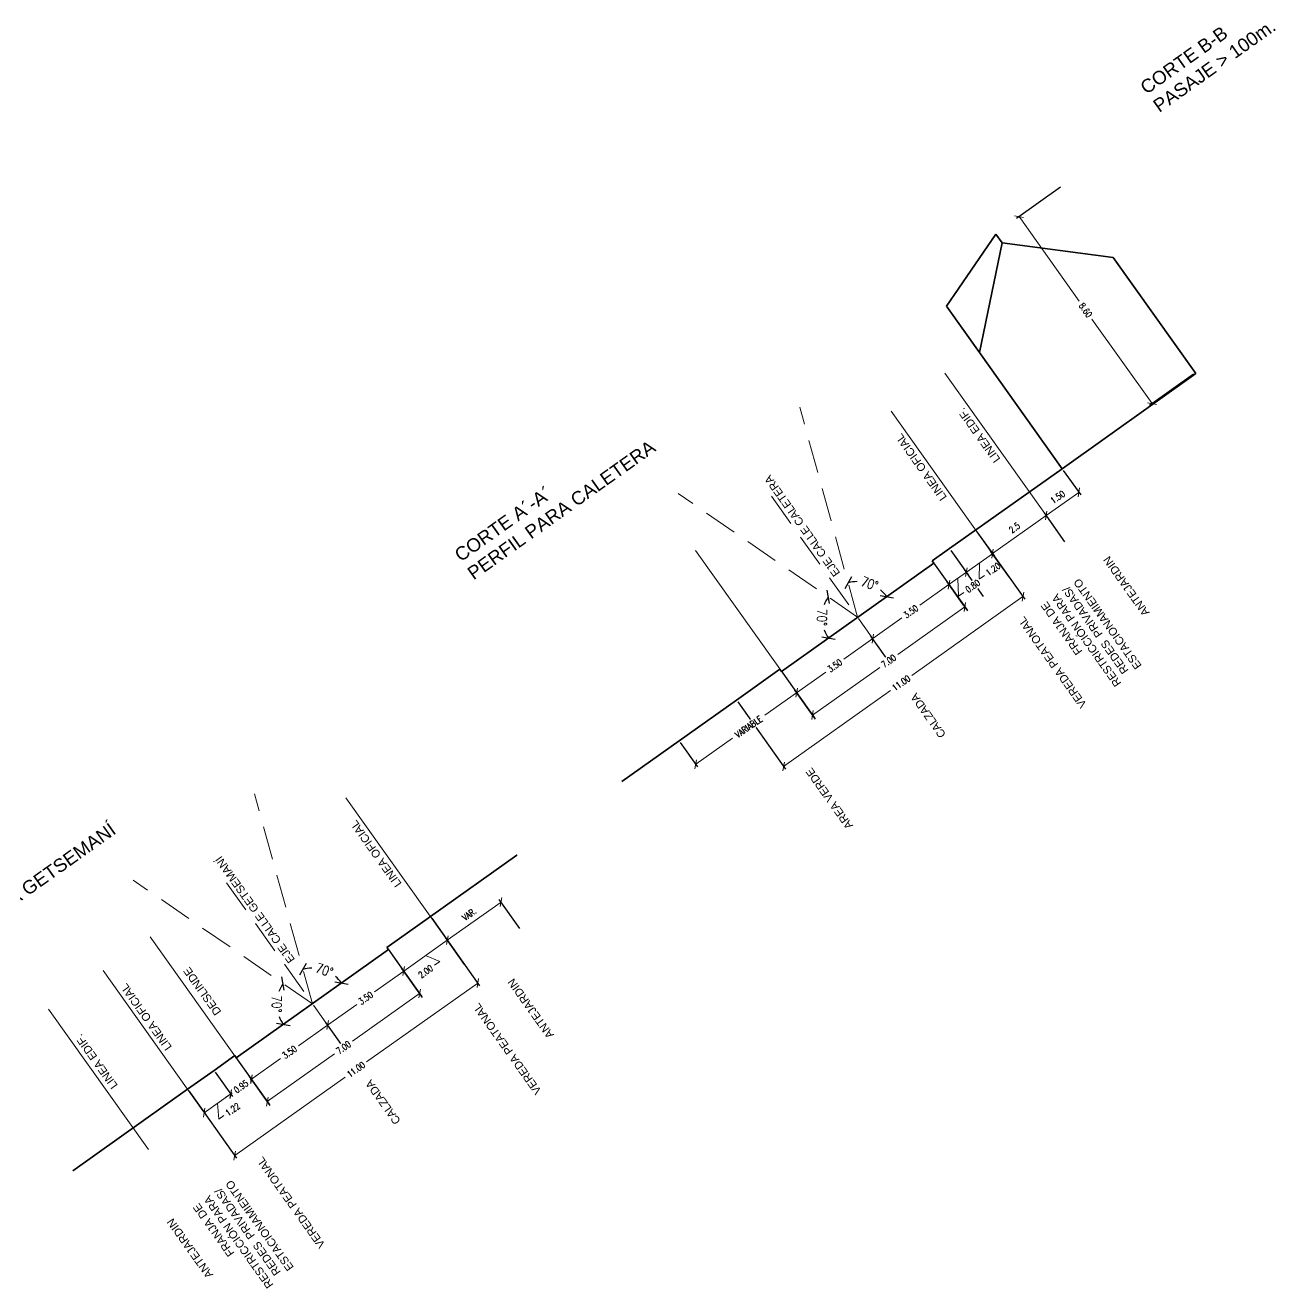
# Model space of a CAD drawing. Header units: metres. Extents: x 12 to 777, y -493 to 333.
# Drawn here: x 131.76 to 178.62, y -257.05 to -209.7 of the extents above; entities that cross this region are included whole.
import ezdxf

# ---------------------------------------------------------------- set-up
doc = ezdxf.new("R2010")
doc.units = ezdxf.units.M
doc.header["$LTSCALE"] = 5
doc.header["$MEASUREMENT"] = 0
doc.linetypes.add('HIDDEN', pattern=[0.375, 0.25, -0.125])
doc.layers.get('0').update_dxf_attribs({"color": 30})
for name, color, linetype, lineweight in [('A-ANNO-DIMS', 3, 'Continuous', 18), ('A-ANNO-TEXT', 3, 'Continuous', 18), ('A-ELEV-MBE1', 7, 'Continuous', 35), ('A-ELEV-OVHD', 3, 'HIDDEN', 18), ('A-SECT-MCUT', 7, 'Continuous', 35), ('G-ANNO-SYMB', 3, 'Continuous', 18)]:
    doc.layers.add(name, color=color, linetype=linetype, lineweight=lineweight)
doc.styles.add('E-ARIAL', font='arial.ttf')
doc.styles.add('E-ROMANS', font='romans.shx', dxfattribs={"width": 0.8})
doc.dimstyles.new('E-0200_TICK_12', dxfattribs={"dimscale": 0.001, "dimtxt": 240, "dimasz": 240, "dimexe": 120, "dimexo": 80, "dimgap": 120, "dimtad": 0, "dimzin": 0, "dimdsep": 46, "dimtxsty": 'E-ROMANS', "dimblk": 'OBLIQUE', "dimcen": 120, "dimclrd": 256, "dimclre": 256, "dimclrt": 256, "dimadec": 0, "dimazin": 0, "dimtfac": 1, "dimtmove": 1, "dimatfit": 3, "dimldrblk": 'OPEN90', "dimfxl": 1, "dimtfill": 1, "dimtolj": 1, "dimtzin": 0, "dimlwd": -1, "dimarcsym": 0})
doc.dimstyles.new('E-0200_TICK_18', dxfattribs={"dimscale": 0.001, "dimtxt": 360, "dimasz": 360, "dimexe": 180, "dimexo": 120, "dimgap": 180, "dimtad": 0, "dimzin": 0, "dimdsep": 46, "dimtxsty": 'E-ROMANS', "dimblk": 'OBLIQUE', "dimcen": 180, "dimclrd": 256, "dimclre": 256, "dimclrt": 256, "dimadec": 0, "dimazin": 0, "dimtfac": 1, "dimtmove": 1, "dimatfit": 3, "dimldrblk": 'OPEN90', "dimfxl": 1, "dimtfill": 1, "dimtolj": 1, "dimtzin": 0, "dimarcsym": 0})

# ---------------------------------------------------------------- blocks, each defined once
blk = doc.blocks.new('_Oblique')
at = {"color": 0, "linetype": 'ByBlock', "lineweight": -2}
blk.add_line((-0.5, -0.5), (0.5, 0.5), dxfattribs=at)
blk = doc.blocks.new('*D92')
at = {"layer": 'A-ANNO-DIMS', "lineweight": -2, "transparency": 16777216}
for start, end in [(145.4128, 159.9201), (200.9055, 215.4128)]:
    blk.add_arc((162.951, -231.885), 1.337, start, end, dxfattribs=at)
at = {"layer": 'A-ANNO-DIMS', "lineweight": -2, "transparency": 16777216, "xscale": 0.36, "yscale": 0.36, "zscale": 0.36}
for p, rotation in [((161.851, -231.126), 55.41278119080494), ((161.862, -232.66), 305.4127814502164)]:
    blk.add_blockref('_Oblique', p, dxfattribs=dict(at, rotation=rotation))
at = {"layer": 'A-ANNO-DIMS', "transparency": 16777216, "insert": (161.615, -231.895), "char_height": 0.36, "attachment_point": 5, "rotation": 270.4128, "style": 'E-ROMANS', "bg_fill": 3, "box_fill_scale": 1.25, "bg_fill_color": 256, "bg_fill_true_color": 13158600, "bg_fill_transparency": 0}
blk.add_mtext('\\A1;70°', dxfattribs=at)
blk = doc.blocks.new('_Open90')
at = {"color": 0, "linetype": 'ByBlock', "lineweight": -2}
for p, q in [((0, 0), (-1, 0)), ((-0.5, 0.5), (0, 0)), ((0, 0), (-0.5, -0.5))]:
    blk.add_line(p, q, dxfattribs=at)
blk = doc.blocks.new('*D93')
at = {"layer": 'A-ANNO-DIMS', "lineweight": -2, "transparency": 16777216}
for start, end in [(90.9055, 105.4128), (35.4128, 49.9201)]:
    blk.add_arc((162.951, -231.885), 1.337, start, end, dxfattribs=at)
for p, xscale, yscale, zscale, rotation in [((162.596, -230.596), 0.36, 0.36, 0.36, 195.4127811948351), ((164.041, -231.111), 0.3599999999999999, 0.3599999999999999, 0.3599999999999999, 305.4127813763244)]:
    blk.add_blockref('_Oblique', p, dxfattribs=dict(at, xscale=xscale, yscale=yscale, zscale=zscale, rotation=rotation))
at = {"layer": 'A-ANNO-DIMS', "transparency": 16777216, "insert": (163.4, -230.626), "char_height": 0.36, "attachment_point": 5, "rotation": 340.4128, "style": 'E-ROMANS', "bg_fill": 3, "box_fill_scale": 1.25, "bg_fill_color": 256, "bg_fill_true_color": 13158600, "bg_fill_transparency": 0}
blk.add_mtext('\\A1;70°', dxfattribs=at)
blk = doc.blocks.new('*D123')
at = {"layer": 'A-ANNO-DIMS', "lineweight": -2, "transparency": 16777216}
for p, q in [((167.422, -228.682), (168.074, -229.6)), ((166.444, -229.378), (167.095, -230.295))]:
    blk.add_line(p, q, dxfattribs=at)
at = {"layer": 'A-ANNO-DIMS', "transparency": 16777216}
for p, q in [((168.004, -229.503), (167.026, -230.197)), ((167.515, -229.85), (167.506, -230.456)), ((167.506, -230.456), (167.702, -230.317))]:
    blk.add_line(p, q, dxfattribs=at)
at = {"layer": 'A-ANNO-DIMS', "transparency": 16777216, "xscale": 0.24, "yscale": 0.24, "zscale": 0.24, "rotation": 215.3790985686432}
blk.add_blockref('_Oblique', (167.026, -230.197), dxfattribs=at)
at = {"layer": 'A-ANNO-DIMS', "transparency": 16777216, "insert": (168.027, -230.086), "char_height": 0.24, "attachment_point": 5, "rotation": 35.3791, "style": 'E-ROMANS', "bg_fill": 3, "box_fill_scale": 1.25, "bg_fill_color": 256, "bg_fill_true_color": 13158600, "bg_fill_transparency": 0}
blk.add_mtext('\\A1;1.20', dxfattribs=at)
at = {"layer": 'A-ANNO-DIMS', "transparency": 16777216, "xscale": 0.24, "yscale": 0.24, "zscale": 0.24, "rotation": 35.37909856864329}
blk.add_blockref('_Oblique', (168.004, -229.503), dxfattribs=at)
blk = doc.blocks.new('*D124')
at = {"layer": 'A-ANNO-DIMS', "lineweight": -2, "transparency": 16777216}
for p, q in [((167.422, -228.682), (169.216, -231.209)), ((158.457, -235.056), (160.248, -237.578))]:
    blk.add_line(p, q, dxfattribs=at)
at = {"layer": 'A-ANNO-DIMS', "transparency": 16777216}
for p, q in [((169.147, -231.111), (164.983, -234.068)), ((160.179, -237.48), (164.183, -234.636))]:
    blk.add_line(p, q, dxfattribs=at)
at = {"layer": 'A-ANNO-DIMS', "transparency": 16777216, "xscale": 0.24, "yscale": 0.24, "zscale": 0.24}
for p, rotation in [((169.147, -231.111), 35.37909856864329), ((160.179, -237.48), 215.3790985686432)]:
    blk.add_blockref('_Oblique', p, dxfattribs=dict(at, rotation=rotation))
at = {"layer": 'A-ANNO-DIMS', "transparency": 16777216, "insert": (164.583, -234.352), "char_height": 0.24, "attachment_point": 5, "rotation": 35.3791, "style": 'E-ROMANS', "bg_fill": 3, "box_fill_scale": 1.25, "bg_fill_color": 256, "bg_fill_true_color": 13158600, "bg_fill_transparency": 0}
blk.add_mtext('\\A1;11.00', dxfattribs=at)
blk = doc.blocks.new('*D125')
at = {"layer": 'A-ANNO-DIMS', "lineweight": -2, "transparency": 16777216}
for p, q in [((170.657, -226.382), (171.31, -227.302)), ((170.431, -228.653), (169.949, -227.975))]:
    blk.add_line(p, q, dxfattribs=at)
at = {"layer": 'A-ANNO-DIMS', "transparency": 16777216}
blk.add_line((170.018, -228.072), (171.241, -227.204), dxfattribs=at)
at = {"layer": 'A-ANNO-DIMS', "transparency": 16777216, "xscale": 0.24, "yscale": 0.24, "zscale": 0.24, "rotation": 35.37909856864332}
blk.add_blockref('_Oblique', (171.241, -227.204), dxfattribs=at)
at = {"layer": 'A-ANNO-DIMS', "transparency": 16777216, "insert": (170.448, -227.383), "char_height": 0.24, "attachment_point": 5, "rotation": 35.3791, "style": 'E-ROMANS', "bg_fill": 3, "box_fill_scale": 1.25, "bg_fill_color": 256, "bg_fill_true_color": 13158600, "bg_fill_transparency": 0}
blk.add_mtext('\\A1;1.50', dxfattribs=at)
at = {"layer": 'A-ANNO-DIMS', "transparency": 16777216, "xscale": 0.24, "yscale": 0.24, "zscale": 0.24, "rotation": 215.3790985686433}
blk.add_blockref('_Oblique', (170.018, -228.072), dxfattribs=at)
blk = doc.blocks.new('*D127')
at = {"layer": 'A-ANNO-DIMS', "lineweight": -2, "transparency": 16777216}
for p, q in [((167.075, -231.648), (166.305, -230.562)), ((164.223, -233.676), (163.451, -232.589))]:
    blk.add_line(p, q, dxfattribs=at)
at = {"layer": 'A-ANNO-DIMS', "transparency": 16777216}
for p, q in [((166.374, -230.66), (165.284, -231.434)), ((163.52, -232.687), (164.611, -231.912))]:
    blk.add_line(p, q, dxfattribs=at)
at = {"layer": 'A-ANNO-DIMS', "transparency": 16777216, "xscale": 0.24, "yscale": 0.24, "zscale": 0.24}
for p, rotation in [((166.374, -230.66), 35.37909856864329), ((163.52, -232.687), 215.3790985686432)]:
    blk.add_blockref('_Oblique', p, dxfattribs=dict(at, rotation=rotation))
at = {"layer": 'A-ANNO-DIMS', "transparency": 16777216, "insert": (164.947, -231.673), "char_height": 0.24, "attachment_point": 5, "rotation": 35.3791, "style": 'E-ROMANS', "bg_fill": 3, "box_fill_scale": 1.25, "bg_fill_color": 256, "bg_fill_true_color": 13158600, "bg_fill_transparency": 0}
blk.add_mtext('\\A1;3.50', dxfattribs=at)
blk = doc.blocks.new('*D126')
at = {"layer": 'A-ANNO-DIMS', "transparency": 16777216}
blk.add_line((168.006, -229.501), (170.018, -228.072), dxfattribs=at)
at = {"layer": 'A-ANNO-DIMS', "lineweight": -2, "transparency": 16777216}
for p, q in [((170.721, -229.061), (169.949, -227.974)), ((168.651, -230.409), (167.936, -229.404))]:
    blk.add_line(p, q, dxfattribs=at)
at = {"layer": 'A-ANNO-DIMS', "transparency": 16777216, "xscale": 0.24, "yscale": 0.24, "zscale": 0.24}
for p, rotation in [((170.018, -228.072), 35.37909856864332), ((168.006, -229.501), 215.3790985686433)]:
    blk.add_blockref('_Oblique', p, dxfattribs=dict(at, rotation=rotation))
at = {"layer": 'A-ANNO-DIMS', "transparency": 16777216, "insert": (168.831, -228.531), "char_height": 0.24, "attachment_point": 5, "rotation": 35.3791, "style": 'E-ROMANS', "bg_fill": 3, "box_fill_scale": 1.25, "bg_fill_color": 256, "bg_fill_true_color": 13158600, "bg_fill_transparency": 0}
blk.add_mtext('\\A1;2.5', dxfattribs=at)
blk = doc.blocks.new('*D128')
at = {"layer": 'A-ANNO-DIMS', "transparency": 16777216}
for p, q in [((163.52, -232.687), (162.43, -233.461)), ((160.667, -234.713), (161.757, -233.939))]:
    blk.add_line(p, q, dxfattribs=at)
at = {"layer": 'A-ANNO-DIMS', "lineweight": -2, "transparency": 16777216}
for p, q in [((164.223, -233.676), (163.451, -232.589)), ((161.37, -235.704), (160.597, -234.615))]:
    blk.add_line(p, q, dxfattribs=at)
at = {"layer": 'A-ANNO-DIMS', "transparency": 16777216, "xscale": 0.24, "yscale": 0.24, "zscale": 0.24}
for p, rotation in [((163.52, -232.687), 35.37909856864329), ((160.667, -234.713), 215.3790985686432)]:
    blk.add_blockref('_Oblique', p, dxfattribs=dict(at, rotation=rotation))
at = {"layer": 'A-ANNO-DIMS', "transparency": 16777216, "insert": (162.094, -233.7), "char_height": 0.24, "attachment_point": 5, "rotation": 35.3791, "style": 'E-ROMANS', "bg_fill": 3, "box_fill_scale": 1.25, "bg_fill_color": 256, "bg_fill_true_color": 13158600, "bg_fill_transparency": 0}
blk.add_mtext('\\A1;3.50', dxfattribs=at)
blk = doc.blocks.new('*D129')
at = {"layer": 'A-ANNO-DIMS', "transparency": 16777216}
for p, q in [((160.667, -234.713), (159.479, -235.556)), ((156.886, -237.398), (158.262, -236.421))]:
    blk.add_line(p, q, dxfattribs=at)
at = {"layer": 'A-ANNO-DIMS', "lineweight": -2, "transparency": 16777216}
for p, q in [((161.37, -235.704), (160.597, -234.615)), ((156.308, -236.584), (156.956, -237.495))]:
    blk.add_line(p, q, dxfattribs=at)
at = {"layer": 'A-ANNO-DIMS', "transparency": 16777216, "xscale": 0.24, "yscale": 0.24, "zscale": 0.24}
for p, rotation in [((160.667, -234.713), 35.37909856864329), ((156.886, -237.398), 215.3790985686432)]:
    blk.add_blockref('_Oblique', p, dxfattribs=dict(at, rotation=rotation))
at = {"layer": 'A-ANNO-DIMS', "transparency": 16777216, "insert": (158.871, -235.989), "char_height": 0.24, "attachment_point": 5, "rotation": 35.3791, "style": 'E-ROMANS', "bg_fill": 3, "box_fill_scale": 1.25, "bg_fill_color": 256, "bg_fill_true_color": 13158600, "bg_fill_transparency": 0}
blk.add_mtext('\\A1;VARIABLE', dxfattribs=at)
blk = doc.blocks.new('*D130')
at = {"layer": 'A-ANNO-DIMS', "lineweight": -2, "transparency": 16777216}
for p, q in [((165.791, -229.842), (167.039, -231.598)), ((160.086, -233.898), (161.331, -235.651))]:
    blk.add_line(p, q, dxfattribs=at)
at = {"layer": 'A-ANNO-DIMS', "transparency": 16777216}
for p, q in [((166.969, -231.501), (164.453, -233.287)), ((161.262, -235.554), (163.781, -233.765))]:
    blk.add_line(p, q, dxfattribs=at)
at = {"layer": 'A-ANNO-DIMS', "transparency": 16777216, "xscale": 0.24, "yscale": 0.24, "zscale": 0.24}
for p, rotation in [((166.969, -231.501), 35.37909856864329), ((161.262, -235.554), 215.3790985686432)]:
    blk.add_blockref('_Oblique', p, dxfattribs=dict(at, rotation=rotation))
at = {"layer": 'A-ANNO-DIMS', "transparency": 16777216, "insert": (164.117, -233.526), "char_height": 0.24, "attachment_point": 5, "rotation": 35.3791, "style": 'E-ROMANS', "bg_fill": 3, "box_fill_scale": 1.25, "bg_fill_color": 256, "bg_fill_true_color": 13158600, "bg_fill_transparency": 0}
blk.add_mtext('\\A1;7.00', dxfattribs=at)
blk = doc.blocks.new('*D131')
at = {"layer": 'A-ANNO-DIMS', "lineweight": -2, "transparency": 16777216}
for p, q in [((167.671, -231.103), (166.958, -230.099)), ((166.924, -231.434), (166.305, -230.562))]:
    blk.add_line(p, q, dxfattribs=at)
at = {"layer": 'A-ANNO-DIMS', "transparency": 16777216}
for p, q in [((167.027, -230.196), (166.374, -230.66)), ((166.701, -230.428), (166.734, -231.096)), ((166.734, -231.096), (166.929, -230.957))]:
    blk.add_line(p, q, dxfattribs=at)
at = {"layer": 'A-ANNO-DIMS', "transparency": 16777216, "xscale": 0.24, "yscale": 0.24, "zscale": 0.24, "rotation": 215.3790985686432}
blk.add_blockref('_Oblique', (166.374, -230.66), dxfattribs=at)
at = {"layer": 'A-ANNO-DIMS', "transparency": 16777216, "insert": (167.266, -230.718), "char_height": 0.24, "attachment_point": 5, "rotation": 35.3791, "style": 'E-ROMANS', "bg_fill": 3, "box_fill_scale": 1.25, "bg_fill_color": 256, "bg_fill_true_color": 13158600, "bg_fill_transparency": 0}
blk.add_mtext('\\A1;0.80', dxfattribs=at)
at = {"layer": 'A-ANNO-DIMS', "transparency": 16777216, "xscale": 0.24, "yscale": 0.24, "zscale": 0.24, "rotation": 35.37909856864329}
blk.add_blockref('_Oblique', (167.027, -230.196), dxfattribs=at)
blk = doc.blocks.new('*D378')
at = {"layer": 'A-ANNO-DIMS', "transparency": 16777216}
blk.add_line((147.577, -243.987), (149.589, -242.558), dxfattribs=at)
at = {"layer": 'A-ANNO-DIMS', "lineweight": -2, "transparency": 16777216}
for p, q in [((150.292, -243.547), (149.52, -242.46)), ((148.222, -244.895), (147.507, -243.889))]:
    blk.add_line(p, q, dxfattribs=at)
at = {"layer": 'A-ANNO-DIMS', "transparency": 16777216, "xscale": 0.24, "yscale": 0.24, "zscale": 0.24}
for p, rotation in [((149.589, -242.558), 35.37909856864332), ((147.577, -243.987), 215.3790985686433)]:
    blk.add_blockref('_Oblique', p, dxfattribs=dict(at, rotation=rotation))
at = {"layer": 'A-ANNO-DIMS', "transparency": 16777216, "insert": (148.402, -243.017), "char_height": 0.24, "attachment_point": 5, "rotation": 35.3791, "style": 'E-ROMANS', "bg_fill": 3, "box_fill_scale": 1.25, "bg_fill_color": 256, "bg_fill_true_color": 13158600, "bg_fill_transparency": 0}
blk.add_mtext('\\A1;VAR.', dxfattribs=at)
blk = doc.blocks.new('*D379')
at = {"layer": 'A-ANNO-DIMS', "lineweight": -2, "transparency": 16777216}
for start, end in [(145.4128, 159.9201), (200.9055, 215.4128)]:
    blk.add_arc((142.522, -246.371), 1.337, start, end, dxfattribs=at)
at = {"layer": 'A-ANNO-DIMS', "lineweight": -2, "transparency": 16777216, "xscale": 0.36, "yscale": 0.36, "zscale": 0.36}
for p, rotation in [((141.422, -245.612), 55.41278119081192), ((141.433, -247.145), 305.4127814502216)]:
    blk.add_blockref('_Oblique', p, dxfattribs=dict(at, rotation=rotation))
at = {"layer": 'A-ANNO-DIMS', "transparency": 16777216, "insert": (141.186, -246.38), "char_height": 0.36, "attachment_point": 5, "rotation": 270.4128, "style": 'E-ROMANS', "bg_fill": 3, "box_fill_scale": 1.25, "bg_fill_color": 256, "bg_fill_true_color": 13158600, "bg_fill_transparency": 0}
blk.add_mtext('\\A1;70°', dxfattribs=at)
blk = doc.blocks.new('*D380')
at = {"layer": 'A-ANNO-DIMS', "lineweight": -2, "transparency": 16777216}
for start, end in [(90.9055, 105.4128), (35.4128, 49.9201)]:
    blk.add_arc((142.522, -246.371), 1.337, start, end, dxfattribs=at)
at = {"layer": 'A-ANNO-DIMS', "lineweight": -2, "transparency": 16777216, "xscale": 0.36, "yscale": 0.36, "zscale": 0.36}
for p, rotation in [((142.167, -245.082), 195.4127811948374), ((143.612, -245.596), 305.4127813763292)]:
    blk.add_blockref('_Oblique', p, dxfattribs=dict(at, rotation=rotation))
at = {"layer": 'A-ANNO-DIMS', "transparency": 16777216, "insert": (142.971, -245.111), "char_height": 0.36, "attachment_point": 5, "rotation": 340.4128, "style": 'E-ROMANS', "bg_fill": 3, "box_fill_scale": 1.25, "bg_fill_color": 256, "bg_fill_true_color": 13158600, "bg_fill_transparency": 0}
blk.add_mtext('\\A1;70°', dxfattribs=at)
blk = doc.blocks.new('*D381')
at = {"layer": 'A-ANNO-DIMS', "lineweight": -2, "transparency": 16777216}
for p, q in [((146.993, -243.168), (147.645, -244.086)), ((145.363, -244.326), (146.015, -245.244))]:
    blk.add_line(p, q, dxfattribs=at)
at = {"layer": 'A-ANNO-DIMS', "transparency": 16777216}
for p, q in [((147.575, -243.988), (145.945, -245.146)), ((146.76, -244.567), (147.296, -244.786)), ((147.296, -244.786), (147.101, -244.925))]:
    blk.add_line(p, q, dxfattribs=at)
at = {"layer": 'A-ANNO-DIMS', "transparency": 16777216, "xscale": 0.24, "yscale": 0.24, "zscale": 0.24}
for p, rotation in [((147.575, -243.988), 35.37909856864329), ((145.945, -245.146), 215.3790985686432)]:
    blk.add_blockref('_Oblique', p, dxfattribs=dict(at, rotation=rotation))
at = {"layer": 'A-ANNO-DIMS', "transparency": 16777216, "insert": (146.764, -245.164), "char_height": 0.24, "attachment_point": 5, "rotation": 35.3791, "style": 'E-ROMANS', "bg_fill": 3, "box_fill_scale": 1.25, "bg_fill_color": 256, "bg_fill_true_color": 13158600, "bg_fill_transparency": 0}
blk.add_mtext('\\A1;2.00', dxfattribs=at)
blk = doc.blocks.new('*D382')
at = {"layer": 'A-ANNO-DIMS', "lineweight": -2, "transparency": 16777216}
for p, q in [((146.993, -243.168), (148.787, -245.695)), ((137.89, -249.64), (139.68, -252.162))]:
    blk.add_line(p, q, dxfattribs=at)
at = {"layer": 'A-ANNO-DIMS', "transparency": 16777216}
for p, q in [((148.718, -245.597), (144.554, -248.554)), ((139.611, -252.064), (143.754, -249.122))]:
    blk.add_line(p, q, dxfattribs=at)
at = {"layer": 'A-ANNO-DIMS', "transparency": 16777216, "xscale": 0.24, "yscale": 0.24, "zscale": 0.24}
for p, rotation in [((148.718, -245.597), 35.37909856864329), ((139.611, -252.064), 215.3790985686432)]:
    blk.add_blockref('_Oblique', p, dxfattribs=dict(at, rotation=rotation))
at = {"layer": 'A-ANNO-DIMS', "transparency": 16777216, "insert": (144.154, -248.838), "char_height": 0.24, "attachment_point": 5, "rotation": 35.3791, "style": 'E-ROMANS', "bg_fill": 3, "box_fill_scale": 1.25, "bg_fill_color": 256, "bg_fill_true_color": 13158600, "bg_fill_transparency": 0}
blk.add_mtext('\\A1;11.00', dxfattribs=at)
blk = doc.blocks.new('*D383')
at = {"layer": 'A-ANNO-DIMS', "transparency": 16777216}
for p, q in [((145.945, -245.146), (144.855, -245.92)), ((143.091, -247.172), (144.182, -246.398))]:
    blk.add_line(p, q, dxfattribs=at)
at = {"layer": 'A-ANNO-DIMS', "lineweight": -2, "transparency": 16777216}
for p, q in [((146.646, -246.133), (145.876, -245.048)), ((143.794, -248.161), (143.022, -247.074))]:
    blk.add_line(p, q, dxfattribs=at)
at = {"layer": 'A-ANNO-DIMS', "transparency": 16777216, "xscale": 0.24, "yscale": 0.24, "zscale": 0.24}
for p, rotation in [((145.945, -245.146), 35.37909856864329), ((143.091, -247.172), 215.3790985686432)]:
    blk.add_blockref('_Oblique', p, dxfattribs=dict(at, rotation=rotation))
at = {"layer": 'A-ANNO-DIMS', "transparency": 16777216, "insert": (144.518, -246.159), "char_height": 0.24, "attachment_point": 5, "rotation": 35.3791, "style": 'E-ROMANS', "bg_fill": 3, "box_fill_scale": 1.25, "bg_fill_color": 256, "bg_fill_true_color": 13158600, "bg_fill_transparency": 0}
blk.add_mtext('\\A1;3.50', dxfattribs=at)
blk = doc.blocks.new('*D384')
at = {"layer": 'A-ANNO-DIMS', "lineweight": -2, "transparency": 16777216}
for p, q in [((138.884, -248.933), (139.533, -249.847)), ((137.89, -249.64), (138.538, -250.553))]:
    blk.add_line(p, q, dxfattribs=at)
at = {"layer": 'A-ANNO-DIMS', "transparency": 16777216}
for p, q in [((139.463, -249.749), (138.468, -250.455)), ((138.966, -250.102), (139.012, -250.703)), ((139.012, -250.703), (139.208, -250.564))]:
    blk.add_line(p, q, dxfattribs=at)
at = {"layer": 'A-ANNO-DIMS', "transparency": 16777216, "xscale": 0.24, "yscale": 0.24, "zscale": 0.24, "rotation": 215.3790985686432}
blk.add_blockref('_Oblique', (138.468, -250.455), dxfattribs=at)
at = {"layer": 'A-ANNO-DIMS', "transparency": 16777216, "insert": (139.533, -250.333), "char_height": 0.24, "attachment_point": 5, "rotation": 35.3791, "style": 'E-ROMANS', "bg_fill": 3, "box_fill_scale": 1.25, "bg_fill_color": 256, "bg_fill_true_color": 13158600, "bg_fill_transparency": 0}
blk.add_mtext('\\A1;1.22', dxfattribs=at)
at = {"layer": 'A-ANNO-DIMS', "transparency": 16777216, "xscale": 0.24, "yscale": 0.24, "zscale": 0.24, "rotation": 35.37909856864329}
blk.add_blockref('_Oblique', (139.463, -249.749), dxfattribs=at)
blk = doc.blocks.new('*D385')
at = {"layer": 'A-ANNO-DIMS', "transparency": 16777216}
for p, q in [((143.091, -247.172), (142.001, -247.947)), ((140.238, -249.199), (141.328, -248.424))]:
    blk.add_line(p, q, dxfattribs=at)
at = {"layer": 'A-ANNO-DIMS', "lineweight": -2, "transparency": 16777216}
for p, q in [((143.794, -248.161), (143.022, -247.074)), ((140.941, -250.19), (140.168, -249.101))]:
    blk.add_line(p, q, dxfattribs=at)
at = {"layer": 'A-ANNO-DIMS', "transparency": 16777216, "xscale": 0.24, "yscale": 0.24, "zscale": 0.24}
for p, rotation in [((143.091, -247.172), 35.37909856864329), ((140.238, -249.199), 215.3790985686432)]:
    blk.add_blockref('_Oblique', p, dxfattribs=dict(at, rotation=rotation))
at = {"layer": 'A-ANNO-DIMS', "transparency": 16777216, "insert": (141.664, -248.185), "char_height": 0.24, "attachment_point": 5, "rotation": 35.3791, "style": 'E-ROMANS', "bg_fill": 3, "box_fill_scale": 1.25, "bg_fill_color": 256, "bg_fill_true_color": 13158600, "bg_fill_transparency": 0}
blk.add_mtext('\\A1;3.50', dxfattribs=at)
blk = doc.blocks.new('*D386')
at = {"layer": 'A-ANNO-DIMS', "lineweight": -2, "transparency": 16777216}
for p, q in [((145.362, -244.327), (146.61, -246.084)), ((139.657, -248.384), (140.902, -250.137))]:
    blk.add_line(p, q, dxfattribs=at)
at = {"layer": 'A-ANNO-DIMS', "transparency": 16777216}
for p, q in [((146.54, -245.986), (144.024, -247.773)), ((140.833, -250.039), (143.351, -248.251))]:
    blk.add_line(p, q, dxfattribs=at)
at = {"layer": 'A-ANNO-DIMS', "transparency": 16777216, "xscale": 0.24, "yscale": 0.24, "zscale": 0.24}
for p, rotation in [((146.54, -245.986), 35.37909856864329), ((140.833, -250.039), 215.3790985686432)]:
    blk.add_blockref('_Oblique', p, dxfattribs=dict(at, rotation=rotation))
at = {"layer": 'A-ANNO-DIMS', "transparency": 16777216, "insert": (143.688, -248.012), "char_height": 0.24, "attachment_point": 5, "rotation": 35.3791, "style": 'E-ROMANS', "bg_fill": 3, "box_fill_scale": 1.25, "bg_fill_color": 256, "bg_fill_true_color": 13158600, "bg_fill_transparency": 0}
blk.add_mtext('\\A1;7.00', dxfattribs=at)
blk = doc.blocks.new('*D387')
at = {"layer": 'A-ANNO-DIMS', "lineweight": -2, "transparency": 16777216}
for p, q in [((139.657, -248.383), (140.307, -249.297)), ((138.884, -248.933), (139.533, -249.847))]:
    blk.add_line(p, q, dxfattribs=at)
at = {"layer": 'A-ANNO-DIMS', "transparency": 16777216}
for p, q in [((140.237, -249.199), (140.433, -249.06)), ((140.237, -249.199), (140.187, -249.235)), ((139.464, -249.749), (139.268, -249.888)), ((139.464, -249.749), (139.514, -249.713))]:
    blk.add_line(p, q, dxfattribs=at)
at = {"layer": 'A-ANNO-DIMS', "transparency": 16777216, "xscale": 0.24, "yscale": 0.24, "zscale": 0.24}
for p, rotation in [((140.237, -249.199), 215.4127811875897), ((139.464, -249.749), 35.41278118758976)]:
    blk.add_blockref('_Oblique', p, dxfattribs=dict(at, rotation=rotation))
at = {"layer": 'A-ANNO-DIMS', "transparency": 16777216, "insert": (139.85, -249.474), "char_height": 0.24, "attachment_point": 5, "rotation": 35.4128, "style": 'E-ROMANS', "bg_fill": 3, "box_fill_scale": 1.25, "bg_fill_color": 256, "bg_fill_true_color": 13158600, "bg_fill_transparency": 0}
blk.add_mtext('\\A1;0.95', dxfattribs=at)
blk = doc.blocks.new('CORTE')
for p, q in [((0, 7.48), (3.075, 8.6)), ((3.075, 8.2), (3.075, 8.6)), ((0, 5.34), (3.075, 8.2)), ((6.15, 5.34), (3.075, 8.2)), ((0, 5.34), (0, 7.48)), ((0, 5.34), (0, 0)), ((6.15, 0), (6.15, 5.34)), ((0, 0), (6.15, 0))]:
    blk.add_line(p, q)
blk = doc.blocks.new('*D457')
at = {"layer": 'A-ANNO-DIMS', "lineweight": -2, "transparency": 16777216}
for p, q in [((170.557, -215.766), (168.903, -216.941)), ((175.54, -222.774), (173.887, -223.95))]:
    blk.add_line(p, q, dxfattribs=at)
at = {"layer": 'A-ANNO-DIMS', "transparency": 16777216}
for p, q in [((169.001, -216.872), (171.254, -220.04)), ((173.984, -223.88), (171.732, -220.712))]:
    blk.add_line(p, q, dxfattribs=at)
at = {"layer": 'A-ANNO-DIMS', "transparency": 16777216, "xscale": 0.24, "yscale": 0.24, "zscale": 0.24}
for p, rotation in [((169.001, -216.872), 125.412781187517), ((173.984, -223.88), 305.412781187517)]:
    blk.add_blockref('_Oblique', p, dxfattribs=dict(at, rotation=rotation))
at = {"layer": 'A-ANNO-DIMS', "transparency": 16777216, "insert": (171.493, -220.376), "char_height": 0.24, "attachment_point": 5, "rotation": 305.4128, "style": 'E-ROMANS', "bg_fill": 3, "box_fill_scale": 1.25, "bg_fill_color": 256, "bg_fill_true_color": 13158600, "bg_fill_transparency": 0}
blk.add_mtext('\\A1;8.60', dxfattribs=at)

msp = doc.modelspace()

# ---------------------------------------------------------------- linework, layer by layer
at = {"layer": 'A-ELEV-MBE1'}
for p, q in [((158.411, -234.991), (160.041, -233.832)), ((138.838, -248.868, -791.211), (139.612, -248.317, -791.211))]:
    msp.add_line(p, q, dxfattribs=at)
msp.add_lwpolyline([(158.411, -234.991), (154.113, -238.047)], dxfattribs=at)
at = {"layer": 'A-ELEV-MBE1', "elevation": -791.211}
msp.add_lwpolyline([(137.843, -249.575), (133.545, -252.631)], dxfattribs=at)
at = {"layer": 'A-ELEV-OVHD'}
for p, q in [((159.728, -227.351), (163.473, -232.619)), ((142.522, -246.371, -791.211), (135.801, -241.736, -791.211)), ((139.299, -241.837, -791.211), (143.044, -247.104, -791.211))]:
    msp.add_line(p, q, dxfattribs=at)
at = {"layer": 'A-SECT-MCUT', "color": 6}
for p, q in [((170.611, -226.317), (166.398, -229.312)), ((160.041, -233.832), (160.099, -233.913)), ((139.612, -248.317, -791.211), (139.67, -248.399, -791.211)), ((137.843, -249.575, -791.211), (138.838, -248.868, -791.211))]:
    msp.add_line(p, q, dxfattribs=at)
at = {"layer": 'G-ANNO-SYMB'}
msp.add_line((134.677, -245.122, -791.211), (138.423, -250.39, -791.211), dxfattribs=at)

# ---------------------------------------------------------------- texts
at = {"layer": 'A-ANNO-TEXT', "char_height": 0.5, "attachment_point": 1, "rotation": 35.4128, "style": 'E-ARIAL'}
for s, insert in [('CORTE B-B\\PPASAJE > 100m.', (173.482, -211.9)), ('CORTE A´-A´\\PPERFIL PARA CALETERA', (147.79, -229.42)), ('CORTE A-A\\PPERFIL PARA GETSEMANÍ', (127.223, -244.004, -791.211))]:
    msp.add_mtext(s, dxfattribs=dict(at, insert=insert))
at = {"layer": 'A-ANNO-TEXT', "char_height": 0.3, "width": 4.67313, "rotation": 125.4128, "style": 'E-ARIAL'}
for s, insert, attachment_point in [('\\pt4;LINEA EDIF.', (168.192, -226.045), 4), ('\\pt4;ANTEJARDIN', (172.259, -229.649), 6), ('\\pt4;VEREDA PEATONAL', (169.069, -231.918), 6), ('\\pt4;CALZADA', (165.035, -234.785), 6), ('\\pt4;AREA VERDE', (161.105, -237.58), 6), ('\\pt4;ANTEJARDIN', (149.941, -245.478, -791.211), 6), ('\\pt4;VEREDA PEATONAL', (148.64, -246.403, -791.211), 6), ('\\pt4;LINEA EDIF.', (135.122, -249.518, -791.211), 4), ('\\pt4;CALZADA', (144.606, -249.271, -791.211), 6), ('\\pt4;VEREDA PEATONAL', (140.538, -252.164, -791.211), 6), ('\\pt4;FRANJA DE RESTRICCIÓN PARA REDES  PRIVADAS/ ESTACIONAMIENTO', (138.759, -253.469, -791.211), 6), ('\\pt4;ANTEJARDIN', (137.173, -254.467, -791.211), 6)]:
    msp.add_mtext(s, dxfattribs=dict(at, insert=insert, attachment_point=attachment_point))

# ---------------------------------------------------------------- dimensions: what is measured, and where the dimension line sits
at = {"layer": 'A-ANNO-DIMS'}
dim = msp.add_linear_dim(base=(149.589, -242.558, -791.211), p1=(148.268, -244.96, -791.211), p2=(150.338, -243.612), angle=35.3791, text='VAR.', dimstyle='E-0200_TICK_12', dxfattribs=at)
dim.commit()
dim.dimension.update_dxf_attribs({"geometry": '*D378', "text_midpoint": (148.402, -243.017, -791.211), "dimtype": 160})

# ---------------------------------------------------------------- next in the draw order: linework, layer by layer
at = {"layer": 'A-ELEV-MBE1', "elevation": -791.211}
msp.add_lwpolyline([(146.947, -243.102), (150.182, -240.802), (150.164, -240.815), (150.164, -240.815), (150.164, -240.815), (150.164, -240.815)], dxfattribs=at)

# ---------------------------------------------------------------- next in the draw order: dimensions: what is measured, and where the dimension line sits
at = {"layer": 'A-ANNO-DIMS'}
dim = msp.add_linear_dim(base=(171.241, -227.204), p1=(170.477, -228.718), p2=(170.611, -226.317), angle=35.3791, dimstyle='E-0200_TICK_12', dxfattribs=at)
dim.commit()
dim.dimension.update_dxf_attribs({"geometry": '*D125', "text_midpoint": (170.448, -227.383), "dimtype": 160})
for base, line1, line2, picture, middle in [((161.64, -231.624), ((162.951, -231.885, -791.211), (156.23, -227.251, -791.211)), ((166.008, -229.712, -791.211), (160.71, -233.479, -791.211)), '*D92', (161.615, -231.895, -791.211)), ((141.211, -246.11), ((142.522, -246.371, -1582.421), (135.801, -241.736, -1582.421)), ((145.579, -244.198, -1582.421), (140.281, -247.964, -1582.421)), '*D379', (141.186, -246.38, -1582.421))]:
    dim = msp.add_angular_dim_2l(base=base, line1=line1, line2=line2, dimstyle='E-0200_TICK_18', dxfattribs=at)
    dim.commit()
    dim.dimension.update_dxf_attribs({"geometry": picture, "text_midpoint": middle})

# ---------------------------------------------------------------- next in the draw order: linework, layer by layer
at = {"layer": 'A-ELEV-OVHD'}
for p, q in [((162.951, -231.885), (160.782, -224.015)), ((162.951, -231.885), (156.23, -227.251)), ((142.522, -246.371, -791.211), (140.353, -238.5, -791.211))]:
    msp.add_line(p, q, dxfattribs=at)
at = {"layer": 'G-ANNO-SYMB'}
msp.add_line((132.64, -246.571, -791.211), (136.386, -251.838, -791.211), dxfattribs=at)

# ---------------------------------------------------------------- next in the draw order: texts
at = {"layer": 'A-ANNO-TEXT', "insert": (137.15, -248.076, -791.211), "char_height": 0.3, "width": 4.67313, "attachment_point": 4, "rotation": 125.4128, "style": 'E-ARIAL'}
msp.add_mtext('\\pt4;LINEA OFICIAL', dxfattribs=at)

# ---------------------------------------------------------------- next in the draw order: dimensions: what is measured, and where the dimension line sits
at = {"layer": 'A-ANNO-DIMS'}
for base, line1, line2, picture, middle in [((163.645, -230.742), ((162.951, -231.885, -791.211), (160.782, -224.015, -791.211)), ((160.71, -233.479, -791.211), (166.008, -229.712, -791.211)), '*D93', (163.4, -230.626, -791.211)), ((143.216, -245.228), ((142.522, -246.371, -1582.421), (140.353, -238.5, -1582.421)), ((140.281, -247.964, -1582.421), (145.579, -244.198, -1582.421)), '*D380', (142.971, -245.111, -1582.421))]:
    dim = msp.add_angular_dim_2l(base=base, line1=line1, line2=line2, dimstyle='E-0200_TICK_18', dxfattribs=at)
    dim.commit()
    dim.dimension.update_dxf_attribs({"geometry": picture, "text_midpoint": middle})

# ---------------------------------------------------------------- next in the draw order: linework, layer by layer
at = {"layer": 'A-ELEV-MBE1'}
for p, q in [((166.398, -229.312), (165.746, -229.776)), ((146.946, -243.103, -791.211), (145.317, -244.261, -791.211))]:
    msp.add_line(p, q, dxfattribs=at)
at = {"layer": 'A-SECT-MCUT', "color": 6}
for p, q in [((165.804, -229.857), (160.099, -233.913)), ((165.746, -229.776), (165.804, -229.857)), ((145.375, -244.343, -791.211), (139.67, -248.399, -791.211)), ((145.317, -244.261, -791.211), (145.375, -244.343, -791.211))]:
    msp.add_line(p, q, dxfattribs=at)
at = {"layer": 'G-ANNO-SYMB'}
for p, q in [((164.21, -224.164), (167.956, -229.432)), ((143.781, -238.65, -791.211), (147.526, -243.917, -791.211))]:
    msp.add_line(p, q, dxfattribs=at)

# ---------------------------------------------------------------- next in the draw order: block references
at = {"layer": 'A-SECT-MCUT', "rotation": 35.41278118751723}
msp.add_blockref('CORTE', (170.611, -226.317), dxfattribs=at)

# ---------------------------------------------------------------- next in the draw order: texts
at = {"layer": 'A-ANNO-TEXT', "char_height": 0.3, "attachment_point": 4, "rotation": 125.4128, "style": 'E-ARIAL'}
for s, insert, width in [('\\pt4;LINEA OFICIAL', (166.188, -227.469), 4.67313), ('\\pt4;EJE CALLE CALETERA', (162.189, -230.313), 4.67313), ('\\pt4;LINEA OFICIAL', (145.759, -241.955, -791.211), 4.67313), ('\\pt4;EJE CALLE GETSEMANÍ', (141.76, -244.799, -791.211), 7.48296)]:
    msp.add_mtext(s, dxfattribs=dict(at, insert=insert, width=width))

# ---------------------------------------------------------------- next in the draw order: dimensions: what is measured, and where the dimension line sits
at = {"layer": 'A-ANNO-DIMS'}
for base, p1, p2, picture, middle in [((167.026, -230.197), (167.375, -228.617), (166.398, -229.312), '*D123', (167.8, -230.247)), ((145.945, -245.146, -791.211), (146.946, -243.103, -791.211), (145.317, -244.261, -791.211), '*D381', (147.003, -244.994, -791.211))]:
    dim = msp.add_linear_dim(base=base, p1=p1, p2=p2, angle=215.3791, dimstyle='E-0200_TICK_12', dxfattribs=at)
    dim.commit()
    dim.dimension.update_dxf_attribs({"geometry": picture, "text_midpoint": middle, "dimtype": 160})

# ---------------------------------------------------------------- next in the draw order: dimensions: what is measured, and where the dimension line sits
for base, p1, p2, picture, middle in [((160.179, -237.48), (167.375, -228.617), (158.411, -234.991), '*D124', (164.583, -234.352)), ((139.611, -252.064, -791.211), (146.946, -243.103, -791.211), (137.843, -249.575, -791.211), '*D382', (144.154, -248.838, -791.211))]:
    dim = msp.add_linear_dim(base=base, p1=p1, p2=p2, angle=215.3791, text='11.00', dimstyle='E-0200_TICK_12', dxfattribs=at)
    dim.commit()
    dim.dimension.update_dxf_attribs({"geometry": picture, "text_midpoint": middle, "dimtype": 160})

# ---------------------------------------------------------------- next in the draw order: texts
at = {"layer": 'A-ANNO-TEXT', "insert": (139.004, -246.758, -791.211), "char_height": 0.3, "width": 4.67313, "attachment_point": 4, "rotation": 125.4128, "style": 'E-ARIAL'}
msp.add_mtext('\\pt4;DESLINDE ', dxfattribs=at)

# ---------------------------------------------------------------- next in the draw order: dimensions: what is measured, and where the dimension line sits
at = {"layer": 'A-ANNO-DIMS'}
dim = msp.add_linear_dim(base=(170.018, -228.072), p1=(168.697, -230.475), p2=(170.767, -229.127, 791.211), angle=35.3791, text='2.5', dimstyle='E-0200_TICK_12', dxfattribs=at)
dim.commit()
dim.dimension.update_dxf_attribs({"geometry": '*D126', "text_midpoint": (168.831, -228.531), "dimtype": 160})
at = {"layer": 'A-ANNO-DIMS', "color": 3}
for base, p1, p2, picture, middle in [((163.52, -232.687), (167.122, -231.713), (164.269, -233.741), '*D127', (164.947, -231.673)), ((143.091, -247.172, -791.211), (146.693, -246.199, -791.211), (143.84, -248.227, -791.211), '*D383', (144.518, -246.159, -791.211)), ((138.468, -250.455, -791.211), (138.838, -248.868, -791.211), (137.843, -249.575, -791.211), '*D384', (139.305, -250.495, -791.211))]:
    dim = msp.add_linear_dim(base=base, p1=p1, p2=p2, angle=215.3791, dimstyle='E-0200_TICK_12', dxfattribs=at)
    dim.commit()
    dim.dimension.update_dxf_attribs({"geometry": picture, "text_midpoint": middle, "dimtype": 160})

# ---------------------------------------------------------------- next in the draw order: linework, layer by layer
at = {"layer": 'G-ANNO-SYMB'}
msp.add_line((166.223, -222.733), (169.968, -228.001), dxfattribs=at)

# ---------------------------------------------------------------- next in the draw order: texts
at = {"layer": 'A-ANNO-TEXT', "insert": (170.529, -230.92), "char_height": 0.3, "width": 4.67313, "attachment_point": 6, "rotation": 125.4128, "style": 'E-ARIAL'}
msp.add_mtext('\\pt4;FRANJA DE RESTRICCIÓN PARA REDES  PRIVADAS/ ESTACIONAMIENTO', dxfattribs=at)

# ---------------------------------------------------------------- next in the draw order: dimensions: what is measured, and where the dimension line sits
at = {"layer": 'A-ANNO-DIMS', "color": 3}
for base, p1, p2, picture, middle in [((160.667, -234.713), (164.269, -233.741), (161.417, -235.769), '*D128', (162.094, -233.7)), ((140.238, -249.199, -791.211), (143.84, -248.227, -791.211), (140.988, -250.255, -791.211), '*D385', (141.664, -248.185, -791.211))]:
    dim = msp.add_linear_dim(base=base, p1=p1, p2=p2, angle=215.3791, dimstyle='E-0200_TICK_12', dxfattribs=at)
    dim.commit()
    dim.dimension.update_dxf_attribs({"geometry": picture, "text_midpoint": middle, "dimtype": 160})

# ---------------------------------------------------------------- next in the draw order: dimensions: what is measured, and where the dimension line sits
at = {"layer": 'A-ANNO-DIMS'}
dim = msp.add_linear_dim(base=(169.001, -216.872), p1=(175.605, -222.728, -791.211), p2=(170.622, -215.719, -791.211), angle=125.4128, dimstyle='E-0200_TICK_12', dxfattribs=at)
dim.commit()
dim.dimension.update_dxf_attribs({"geometry": '*D457', "text_midpoint": (171.493, -220.376)})
at = {"layer": 'A-ANNO-DIMS', "color": 3}
dim = msp.add_linear_dim(base=(156.886, -237.398), p1=(161.417, -235.769), p2=(156.262, -236.519), angle=215.3791, text='VARIABLE', dimstyle='E-0200_TICK_12', dxfattribs=at)
dim.commit()
dim.dimension.update_dxf_attribs({"geometry": '*D129', "text_midpoint": (158.871, -235.989), "dimtype": 160})
at = {"layer": 'A-ANNO-DIMS'}
dim = msp.add_linear_dim(base=(140.833, -250.039, -791.211), p1=(145.316, -244.262, -791.211), p2=(139.611, -248.318, -791.211), angle=215.3791, text='7.00', dimstyle='E-0200_TICK_12', dxfattribs=at)
dim.commit()
dim.dimension.update_dxf_attribs({"geometry": '*D386', "text_midpoint": (143.688, -248.012, -791.211), "dimtype": 160})

# ---------------------------------------------------------------- next in the draw order: linework, layer by layer
at = {"layer": 'G-ANNO-SYMB'}
msp.add_line((136.446, -243.865, -791.211), (140.191, -249.132, -791.211), dxfattribs=at)

# ---------------------------------------------------------------- next in the draw order: dimensions: what is measured, and where the dimension line sits
at = {"layer": 'A-ANNO-DIMS'}
dim = msp.add_linear_dim(base=(161.262, -235.554), p1=(165.745, -229.776), p2=(160.04, -233.833), angle=215.3791, text='7.00', dimstyle='E-0200_TICK_12', dxfattribs=at)
dim.commit()
dim.dimension.update_dxf_attribs({"geometry": '*D130', "text_midpoint": (164.117, -233.526), "dimtype": 160})

# ---------------------------------------------------------------- next in the draw order: linework, layer by layer
at = {"layer": 'G-ANNO-SYMB'}
msp.add_line((156.875, -229.379), (160.621, -234.647), dxfattribs=at)

# ---------------------------------------------------------------- next in the draw order: dimensions: what is measured, and where the dimension line sits
at = {"layer": 'A-ANNO-DIMS', "color": 3}
dim = msp.add_linear_dim(base=(166.374, -230.66), p1=(167.717, -231.168), p2=(166.971, -231.5), angle=215.3791, dimstyle='E-0200_TICK_12', dxfattribs=at)
dim.commit()
dim.dimension.update_dxf_attribs({"geometry": '*D131', "text_midpoint": (167.027, -230.887), "dimtype": 160})
dim = msp.add_linear_dim(base=(140.237, -249.199), p1=(138.838, -248.868, -791.211), p2=(139.611, -248.318, -791.211), angle=35.4128, dimstyle='E-0200_TICK_12', dxfattribs=at)
dim.commit()
dim.dimension.update_dxf_attribs({"geometry": '*D387', "text_midpoint": (139.85, -249.474)})

doc.saveas('drawing.dxf')
